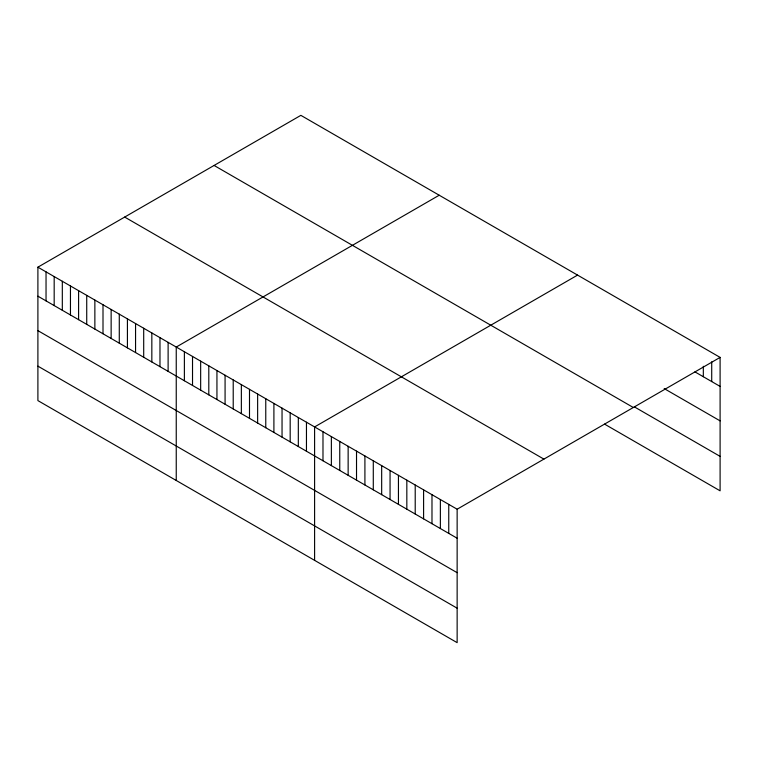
<?xml version="1.0" encoding="UTF-8"?>
<svg xmlns="http://www.w3.org/2000/svg" width="758" height="758" viewBox="0 0 758 758"><rect width="100%" height="100%" fill="white"/><g stroke="black" fill="none" stroke-linecap="round" stroke-linejoin="round"><path stroke-width="1.14" d="M37.9 267.176L457.14 509.215L457.14 642.651L37.9 400.603L37.9 267.176L300.86 115.349L720.1 357.397L720.1 490.824L604.581 424.129M439.214 195.223L176.244 347.05L176.244 480.477M577.558 275.107L314.598 426.925L314.598 560.351M457.14 509.215L720.1 357.397M694.944 371.884L720.1 386.409M664.197 388.589L720.1 420.87M634.389 406.885L720.1 456.373M214.088 165.452L633.318 407.501M124.682 217.072L543.912 459.121M37.9 296.179L457.14 538.227M37.9 330.64L457.14 572.688M37.9 366.142L457.14 608.191M711.715 361.841L711.715 381.568M703.329 366.285L703.329 376.726M448.755 504.373L448.755 533.386M440.37 499.531L440.37 528.544M431.984 494.69L431.984 523.702M423.599 489.858L423.599 518.86M415.213 485.016L415.213 514.019M406.828 480.174L406.828 509.177M398.443 475.332L398.443 504.335M390.057 470.491L390.057 499.503M381.672 465.649L381.672 494.661M373.287 460.807L373.287 489.82M364.911 455.965L364.911 484.978M356.525 451.124L356.525 480.136M348.14 446.282L348.14 475.294M339.755 441.44L339.755 470.453M331.369 436.599L331.369 465.611M322.984 431.766L322.984 460.769M306.459 422.225L306.459 451.228M298.32 417.525L298.32 446.538M290.181 412.826L290.181 441.838M282.042 408.126L282.042 437.139M273.903 403.427L273.903 432.439M265.764 398.727L265.764 427.739M257.635 394.027L257.635 423.04M249.496 389.337L249.496 418.34M241.357 384.638L241.357 413.641M233.218 379.938L233.218 408.941M225.079 375.238L225.079 404.251M216.94 370.539L216.94 399.551M208.801 365.839L208.801 394.852M200.662 361.14L200.662 390.152M192.523 356.44L192.523 385.452M184.383 351.74L184.383 380.753M168.115 342.351L168.115 371.354M159.976 337.651L159.976 366.654M151.837 332.951L151.837 361.964M143.698 328.252L143.698 357.264M135.559 323.552L135.559 352.565M127.42 318.853L127.42 347.865M119.281 314.153L119.281 343.166M111.142 309.454L111.142 338.466M103.003 304.763L103.003 333.766M94.864 300.064L94.864 329.067M86.725 295.364L86.725 324.367M78.595 290.665L78.595 319.677M70.456 285.965L70.456 314.977M62.317 281.265L62.317 310.278M54.178 276.566L54.178 305.578M46.039 271.866L46.039 300.879"/></g></svg>
